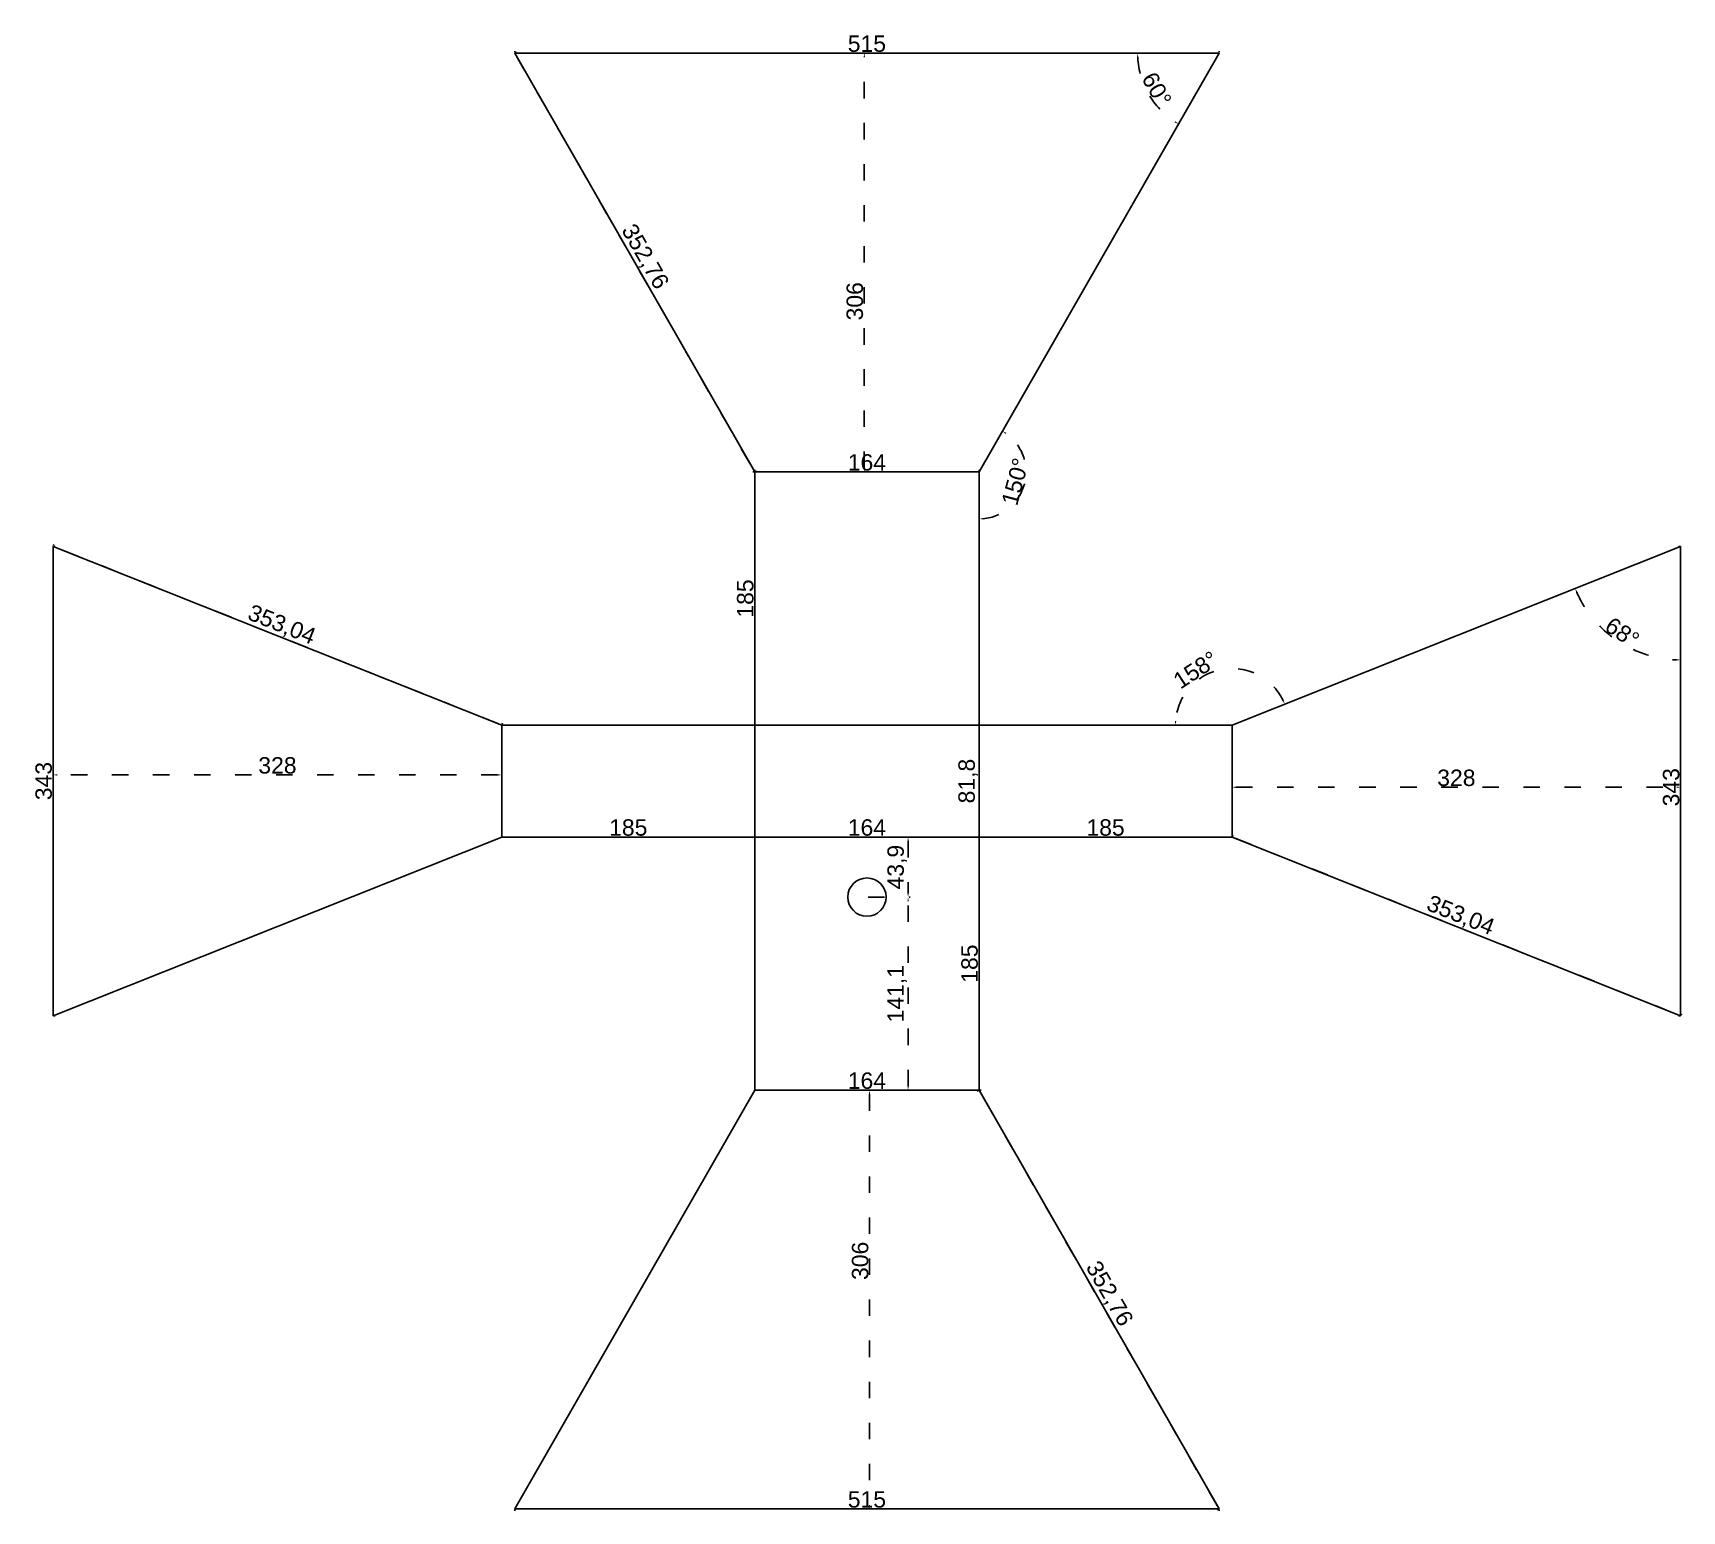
# Model space of a CAD drawing. Header units: millimetres. Extents: x -528 to 678, y -493 to 588.
import ezdxf

# ---------------------------------------------------------------- set-up
doc = ezdxf.new("R2010")
doc.units = ezdxf.units.MM
doc.linetypes.add('ACAD_ISO03W100', pattern=[30, 12, -18])
doc.layers.get('Defpoints').update_dxf_attribs({"color": 134})
doc.styles.get("Standard").update_dxf_attribs({"font": 'ARIALUNI.ttf'})
doc.dimstyles.new('Decimal-3', dxfattribs={"dimscale": 1.2, "dimtxt": 2.5, "dimasz": 2.5, "dimexe": 1.25, "dimexo": 0.625, "dimtad": 1, "dimtxsty": 'Standard', "dimcen": 2.5, "dimadec": 0, "dimazin": 0, "dimtfac": 1, "dimtmove": 0, "dimatfit": 3, "dimfxl": 1, "dimarcsym": 0})

# ---------------------------------------------------------------- blocks, each defined once
blk = doc.blocks.new('*D12')
at = {"color": 0, "linetype": 'ACAD_ISO03W100', "lineweight": -2, "transparency": 16777216}
for p, q in [((0, 267.6), (0, 268.3)), ((3, 266.8), (161, 266.8)), ((164, 267.6), (164, 268.3))]:
    blk.add_line(p, q, dxfattribs=at)
at = {"color": 0, "linetype": 'ACAD_ISO03W100', "transparency": 16777216}
for points in [[(3, 267.3), (3, 266.3), (0, 266.8)], [(161, 267.3), (161, 266.3), (164, 266.8)]]:
    blk.add_solid(points, dxfattribs=at)
at = {"layer": 'Defpoints', "color": 0, "linetype": 'ACAD_ISO03W100', "transparency": 16777216}
for p in [(0, 266.8), (164, 266.8), (164, 266.8)]:
    blk.add_point(p, dxfattribs=at)
at = {"color": 0, "linetype": 'ACAD_ISO03W100', "transparency": 16777216, "insert": (82, 273.7), "char_height": 12, "attachment_point": 5}
blk.add_mtext('164', dxfattribs=at)
blk = doc.blocks.new('*D16')
at = {"color": 0, "linetype": 'ACAD_ISO03W100', "lineweight": -2, "transparency": 16777216}
for p, q in [((-185, 0.8), (-185, 1.5)), ((-3, 0), (-182, 0)), ((0, 0.8), (0, 1.5))]:
    blk.add_line(p, q, dxfattribs=at)
at = {"color": 0, "linetype": 'ACAD_ISO03W100', "transparency": 16777216}
for points in [[(-182, 0.5), (-182, -0.5), (-185, 0)], [(-3, 0.5), (-3, -0.5), (0, 0)]]:
    blk.add_solid(points, dxfattribs=at)
at = {"layer": 'Defpoints', "color": 0, "linetype": 'ACAD_ISO03W100', "transparency": 16777216}
for p in [(-185, 0), (-185, 0), (0, 0)]:
    blk.add_point(p, dxfattribs=at)
at = {"color": 0, "linetype": 'ACAD_ISO03W100', "transparency": 16777216, "insert": (-92.5, 6.9), "char_height": 12, "attachment_point": 5}
blk.add_mtext('185', dxfattribs=at)
blk = doc.blocks.new('*D19')
at = {"color": 0, "linetype": 'ACAD_ISO03W100', "lineweight": -2, "transparency": 16777216}
for p, q in [((676.3, 212.4), (675.5, 212.4)), ((677, 209.4), (677, -127.6)), ((676.3, -130.6), (675.5, -130.6))]:
    blk.add_line(p, q, dxfattribs=at)
at = {"color": 0, "linetype": 'ACAD_ISO03W100', "transparency": 16777216}
for points in [[(676.5, 209.4), (677.5, 209.4), (677, 212.4)], [(676.5, -127.6), (677.5, -127.6), (677, -130.6)]]:
    blk.add_solid(points, dxfattribs=at)
at = {"layer": 'Defpoints', "color": 0, "linetype": 'ACAD_ISO03W100', "transparency": 16777216}
for p in [(677, 212.4), (677, -130.6), (677, -130.6)]:
    blk.add_point(p, dxfattribs=at)
at = {"color": 0, "linetype": 'ACAD_ISO03W100', "transparency": 16777216, "insert": (670.1, 36.4), "char_height": 12, "attachment_point": 5, "rotation": 90}
blk.add_mtext('343', dxfattribs=at)
blk = doc.blocks.new('*D20')
at = {"color": 0, "linetype": 'ACAD_ISO03W100', "lineweight": -2, "transparency": 16777216}
for p, q in [((0, 0.8), (0, 1.5)), ((3, 0), (161, 0)), ((164, 0.8), (164, 1.5))]:
    blk.add_line(p, q, dxfattribs=at)
at = {"color": 0, "linetype": 'ACAD_ISO03W100', "transparency": 16777216}
for points in [[(3, 0.5), (3, -0.5), (0, 0)], [(161, 0.5), (161, -0.5), (164, 0)]]:
    blk.add_solid(points, dxfattribs=at)
at = {"layer": 'Defpoints', "color": 0, "linetype": 'ACAD_ISO03W100', "transparency": 16777216}
for p in [(0, 0), (164, 0), (164, 0)]:
    blk.add_point(p, dxfattribs=at)
at = {"color": 0, "linetype": 'ACAD_ISO03W100', "transparency": 16777216, "insert": (82, 6.9), "char_height": 12, "attachment_point": 5}
blk.add_mtext('164', dxfattribs=at)
blk = doc.blocks.new('*D21')
at = {"color": 0, "linetype": 'ACAD_ISO03W100', "lineweight": -2, "transparency": 16777216}
for p, q in [((163.3, 81.8), (162.5, 81.8)), ((164, 3), (164, 78.8)), ((163.3, 0), (162.5, 0))]:
    blk.add_line(p, q, dxfattribs=at)
at = {"color": 0, "linetype": 'ACAD_ISO03W100', "transparency": 16777216}
for points in [[(163.5, 78.8), (164.5, 78.8), (164, 81.8)], [(163.5, 3), (164.5, 3), (164, 0)]]:
    blk.add_solid(points, dxfattribs=at)
at = {"layer": 'Defpoints', "color": 0, "linetype": 'ACAD_ISO03W100', "transparency": 16777216}
for p in [(164, 81.8), (164, 81.8), (164, 0)]:
    blk.add_point(p, dxfattribs=at)
at = {"color": 0, "linetype": 'ACAD_ISO03W100', "transparency": 16777216, "insert": (156, 40.9), "char_height": 12, "attachment_point": 5, "rotation": 90}
blk.add_mtext('81,8', dxfattribs=at)
blk = doc.blocks.new('*D22')
at = {"color": 0, "linetype": 'ACAD_ISO03W100', "lineweight": -2, "transparency": 16777216}
for p, q in [((-0.7, 266.8), (-1.5, 266.8)), ((0, 84.8), (0, 263.8)), ((-0.7, 81.8), (-1.5, 81.8))]:
    blk.add_line(p, q, dxfattribs=at)
at = {"color": 0, "linetype": 'ACAD_ISO03W100', "transparency": 16777216}
for points in [[(-0.5, 263.8), (0.5, 263.8), (0, 266.8)], [(-0.5, 84.8), (0.5, 84.8), (0, 81.8)]]:
    blk.add_solid(points, dxfattribs=at)
at = {"layer": 'Defpoints', "color": 0, "linetype": 'ACAD_ISO03W100', "transparency": 16777216}
for p in [(0, 266.8), (0, 266.8), (0, 81.8)]:
    blk.add_point(p, dxfattribs=at)
at = {"color": 0, "linetype": 'ACAD_ISO03W100', "transparency": 16777216, "insert": (-6.9, 174.3), "char_height": 12, "attachment_point": 5, "rotation": 90}
blk.add_mtext('185', dxfattribs=at)
blk = doc.blocks.new('*D23')
at = {"color": 0, "lineweight": -2, "transparency": 16777216}
for p, q in [((164, -3), (164, -182)), ((164.8, 0), (165.5, 0)), ((164.8, -185), (165.5, -185))]:
    blk.add_line(p, q, dxfattribs=at)
at = {"color": 0, "transparency": 16777216}
for points in [[(163.5, -3), (164.5, -3), (164, 0)], [(163.5, -182), (164.5, -182), (164, -185)]]:
    blk.add_solid(points, dxfattribs=at)
at = {"layer": 'Defpoints', "color": 0, "transparency": 16777216}
for p in [(164, 0), (164, -185), (164, -185)]:
    blk.add_point(p, dxfattribs=at)
at = {"color": 0, "transparency": 16777216, "insert": (157.1, -92.5), "char_height": 12, "attachment_point": 5, "rotation": 90}
blk.add_mtext('185', dxfattribs=at)
blk = doc.blocks.new('*D24')
at = {"color": 0, "linetype": 'ACAD_ISO03W100', "lineweight": -2, "transparency": 16777216}
for p, q in [((0, -184.2), (0, -183.5)), ((3, -185), (161, -185)), ((164, -184.2), (164, -183.5))]:
    blk.add_line(p, q, dxfattribs=at)
at = {"color": 0, "linetype": 'ACAD_ISO03W100', "transparency": 16777216}
for points in [[(3, -184.5), (3, -185.5), (0, -185)], [(161, -184.5), (161, -185.5), (164, -185)]]:
    blk.add_solid(points, dxfattribs=at)
at = {"layer": 'Defpoints', "color": 0, "linetype": 'ACAD_ISO03W100', "transparency": 16777216}
for p in [(0, -185), (164, -185), (164, -185)]:
    blk.add_point(p, dxfattribs=at)
at = {"color": 0, "linetype": 'ACAD_ISO03W100', "transparency": 16777216, "insert": (82, -178.1), "char_height": 12, "attachment_point": 5}
blk.add_mtext('164', dxfattribs=at)
blk = doc.blocks.new('*D26')
at = {"color": 0, "linetype": 'ACAD_ISO03W100', "lineweight": -2, "transparency": 16777216}
for p, q in [((163.3, -185), (82.4, -185)), ((83.9, -188), (83.9, -488)), ((338.8, -491), (82.4, -491))]:
    blk.add_line(p, q, dxfattribs=at)
at = {"color": 0, "linetype": 'ACAD_ISO03W100', "transparency": 16777216}
for points in [[(83.4, -188), (84.4, -188), (83.9, -185)], [(83.4, -488), (84.4, -488), (83.9, -491)]]:
    blk.add_solid(points, dxfattribs=at)
at = {"layer": 'Defpoints', "color": 0, "linetype": 'ACAD_ISO03W100', "transparency": 16777216}
for p in [(164, -185), (83.9, -491), (339.5, -491)]:
    blk.add_point(p, dxfattribs=at)
at = {"color": 0, "linetype": 'ACAD_ISO03W100', "transparency": 16777216, "insert": (77.1, -309.7), "char_height": 12, "attachment_point": 5, "rotation": 90}
blk.add_mtext('306', dxfattribs=at)
blk = doc.blocks.new('*D27')
at = {"color": 0, "linetype": 'ACAD_ISO03W100', "lineweight": -2, "transparency": 16777216}
for p, q in [((349, 0.8), (349, 37.9)), ((352, 36.4), (674, 36.4)), ((677, -129.9), (677, 37.9))]:
    blk.add_line(p, q, dxfattribs=at)
at = {"color": 0, "linetype": 'ACAD_ISO03W100', "transparency": 16777216}
for points in [[(352, 36.9), (352, 35.9), (349, 36.4)], [(674, 36.9), (674, 35.9), (677, 36.4)]]:
    blk.add_solid(points, dxfattribs=at)
at = {"layer": 'Defpoints', "color": 0, "linetype": 'ACAD_ISO03W100', "transparency": 16777216}
for p in [(677, 36.4), (349, 0), (677, -130.6)]:
    blk.add_point(p, dxfattribs=at)
at = {"color": 0, "linetype": 'ACAD_ISO03W100', "transparency": 16777216, "insert": (513, 43.2), "char_height": 12, "attachment_point": 5}
blk.add_mtext('328', dxfattribs=at)
blk = doc.blocks.new('*D28')
at = {"color": 0, "linetype": 'ACAD_ISO03W100', "lineweight": -2, "transparency": 16777216}
for p, q in [((82.8, 0), (113.6, 0)), ((112.1, -3), (112.1, -40.9)), ((82.8, -43.9), (113.6, -43.9))]:
    blk.add_line(p, q, dxfattribs=at)
at = {"color": 0, "linetype": 'ACAD_ISO03W100', "transparency": 16777216}
for points in [[(111.6, -3), (112.6, -3), (112.1, 0)], [(111.6, -40.9), (112.6, -40.9), (112.1, -43.9)]]:
    blk.add_solid(points, dxfattribs=at)
at = {"layer": 'Defpoints', "color": 0, "linetype": 'ACAD_ISO03W100', "transparency": 16777216}
for p in [(82, 0), (82, -43.9), (112.1, -43.9)]:
    blk.add_point(p, dxfattribs=at)
at = {"color": 0, "linetype": 'ACAD_ISO03W100', "transparency": 16777216, "insert": (104.1, -22), "char_height": 12, "attachment_point": 5, "rotation": 90}
blk.add_mtext('43,9', dxfattribs=at)
blk = doc.blocks.new('*D29')
at = {"color": 0, "linetype": 'ACAD_ISO03W100', "lineweight": -2, "transparency": 16777216}
for p, q in [((82.8, -43.9), (113.6, -43.9)), ((112.1, -182), (112.1, -46.9)), ((82.8, -185), (113.6, -185))]:
    blk.add_line(p, q, dxfattribs=at)
at = {"color": 0, "linetype": 'ACAD_ISO03W100', "transparency": 16777216}
for points in [[(111.6, -46.9), (112.6, -46.9), (112.1, -43.9)], [(111.6, -182), (112.6, -182), (112.1, -185)]]:
    blk.add_solid(points, dxfattribs=at)
at = {"layer": 'Defpoints', "color": 0, "linetype": 'ACAD_ISO03W100', "transparency": 16777216}
for p in [(82, -43.9), (112.1, -43.9), (82, -185)]:
    blk.add_point(p, dxfattribs=at)
at = {"color": 0, "linetype": 'ACAD_ISO03W100', "transparency": 16777216, "insert": (104.1, -114.5), "char_height": 12, "attachment_point": 5, "rotation": 90}
blk.add_mtext('141,1', dxfattribs=at)
blk = doc.blocks.new('*D30')
at = {"color": 0, "linetype": 'ACAD_ISO03W100', "lineweight": -2, "transparency": 16777216}
for p, q in [((164, 0.7), (164, 1.5)), ((167, 0), (346, 0)), ((349, 0.7), (349, 1.5))]:
    blk.add_line(p, q, dxfattribs=at)
at = {"color": 0, "linetype": 'ACAD_ISO03W100', "transparency": 16777216}
for points in [[(167, 0.5), (167, -0.5), (164, 0)], [(346, 0.5), (346, -0.5), (349, 0)]]:
    blk.add_solid(points, dxfattribs=at)
at = {"layer": 'Defpoints', "color": 0, "linetype": 'ACAD_ISO03W100', "transparency": 16777216}
for p in [(349, 0), (349, 0), (164, 0)]:
    blk.add_point(p, dxfattribs=at)
at = {"color": 0, "linetype": 'ACAD_ISO03W100', "transparency": 16777216, "insert": (256.5, 6.9), "char_height": 12, "attachment_point": 5}
blk.add_mtext('185', dxfattribs=at)
blk = doc.blocks.new('*D33')
at = {"color": 0, "linetype": 'ACAD_ISO03W100', "lineweight": -2, "transparency": 16777216}
for p, q in [((349.3, 0.7), (349.6, 1.4)), ((351.8, -1.1), (674.2, -129.5)), ((677.3, -129.9), (677.6, -129.2))]:
    blk.add_line(p, q, dxfattribs=at)
at = {"color": 0, "linetype": 'ACAD_ISO03W100', "transparency": 16777216}
for points in [[(352, -0.6), (351.6, -1.6), (349, 0)], [(674.4, -129), (674, -130), (677, -130.6)]]:
    blk.add_solid(points, dxfattribs=at)
at = {"layer": 'Defpoints', "color": 0, "linetype": 'ACAD_ISO03W100', "transparency": 16777216}
for p in [(349, 0), (677, -130.6), (677, -130.6)]:
    blk.add_point(p, dxfattribs=at)
at = {"color": 0, "linetype": 'ACAD_ISO03W100', "transparency": 16777216, "insert": (515.9, -57.9), "char_height": 12, "attachment_point": 5, "rotation": 338.289}
blk.add_mtext('353,04', dxfattribs=at)
blk = doc.blocks.new('*D35')
at = {"color": 0, "linetype": 'ACAD_ISO03W100', "lineweight": -2, "transparency": 16777216}
for p, q in [((-175.5, -491.7), (-175.5, -492.5)), ((-172.5, -491), (336.5, -491)), ((339.5, -491.7), (339.5, -492.5))]:
    blk.add_line(p, q, dxfattribs=at)
at = {"color": 0, "linetype": 'ACAD_ISO03W100', "transparency": 16777216}
for points in [[(-172.5, -490.5), (-172.5, -491.5), (-175.5, -491)], [(336.5, -490.5), (336.5, -491.5), (339.5, -491)]]:
    blk.add_solid(points, dxfattribs=at)
at = {"layer": 'Defpoints', "color": 0, "linetype": 'ACAD_ISO03W100', "transparency": 16777216}
for p in [(-175.5, -491), (339.5, -491), (339.5, -491)]:
    blk.add_point(p, dxfattribs=at)
at = {"color": 0, "linetype": 'ACAD_ISO03W100', "transparency": 16777216, "insert": (82, -484.1), "char_height": 12, "attachment_point": 5}
blk.add_mtext('515', dxfattribs=at)
blk = doc.blocks.new('*D36')
at = {"color": 0, "linetype": 'ACAD_ISO03W100', "lineweight": -2, "transparency": 16777216}
for p, q in [((163.3, -185.4), (162.7, -185.7)), ((338, -488.4), (165.5, -187.6)), ((338.8, -491.4), (338.2, -491.7))]:
    blk.add_line(p, q, dxfattribs=at)
at = {"color": 0, "linetype": 'ACAD_ISO03W100', "transparency": 16777216}
for points in [[(165.9, -187.4), (165.1, -187.9), (164, -185)], [(338.4, -488.1), (337.6, -488.6), (339.5, -491)]]:
    blk.add_solid(points, dxfattribs=at)
at = {"layer": 'Defpoints', "color": 0, "linetype": 'ACAD_ISO03W100', "transparency": 16777216}
for p in [(164, -185), (164, -185), (339.5, -491)]:
    blk.add_point(p, dxfattribs=at)
at = {"color": 0, "linetype": 'ACAD_ISO03W100', "transparency": 16777216, "insert": (258.7, -334), "char_height": 12, "attachment_point": 5, "rotation": 299.8355}
blk.add_mtext('352,76', dxfattribs=at)
blk = doc.blocks.new('*D42')
at = {"color": 0, "linetype": 'ACAD_ISO03W100', "lineweight": -2, "transparency": 16777216}
for p, q in [((-513, -127.6), (-513, 209.4)), ((-512.2, 212.4), (-511.5, 212.4)), ((-512.2, -130.6), (-511.5, -130.6))]:
    blk.add_line(p, q, dxfattribs=at)
at = {"color": 0, "linetype": 'ACAD_ISO03W100', "transparency": 16777216}
for points in [[(-513.5, 209.4), (-512.5, 209.4), (-513, 212.4)], [(-513.5, -127.6), (-512.5, -127.6), (-513, -130.6)]]:
    blk.add_solid(points, dxfattribs=at)
at = {"layer": 'Defpoints', "color": 0, "linetype": 'ACAD_ISO03W100', "transparency": 16777216}
for p in [(-513, 212.4), (-513, 212.4), (-513, -130.6)]:
    blk.add_point(p, dxfattribs=at)
at = {"color": 0, "linetype": 'ACAD_ISO03W100', "transparency": 16777216, "insert": (-519.9, 40.9), "char_height": 12, "attachment_point": 5, "rotation": 90}
blk.add_mtext('343', dxfattribs=at)
blk = doc.blocks.new('*D37')
at = {"color": 0, "linetype": 'ACAD_ISO03W100', "lineweight": -2, "transparency": 16777216}
for p, q in [((-174.7, 572.8), (81.6, 572.8)), ((80.1, 269.8), (80.1, 569.8)), ((0.8, 266.8), (81.6, 266.8))]:
    blk.add_line(p, q, dxfattribs=at)
at = {"color": 0, "linetype": 'ACAD_ISO03W100', "transparency": 16777216}
for points in [[(79.6, 569.8), (80.6, 569.8), (80.1, 572.8)], [(79.6, 269.8), (80.6, 269.8), (80.1, 266.8)]]:
    blk.add_solid(points, dxfattribs=at)
at = {"layer": 'Defpoints', "color": 0, "linetype": 'ACAD_ISO03W100', "transparency": 16777216}
for p in [(-175.5, 572.8), (80.1, 572.8), (0, 266.8)]:
    blk.add_point(p, dxfattribs=at)
at = {"color": 0, "linetype": 'ACAD_ISO03W100', "transparency": 16777216, "insert": (73.2, 391.5), "char_height": 12, "attachment_point": 5, "rotation": 90}
blk.add_mtext('306', dxfattribs=at)
blk = doc.blocks.new('*D40')
at = {"color": 0, "linetype": 'ACAD_ISO03W100', "lineweight": -2, "transparency": 16777216}
for p, q in [((-513, 211.7), (-513, 43.9)), ((-185, 81), (-185, 43.9)), ((-188, 45.4), (-510, 45.4))]:
    blk.add_line(p, q, dxfattribs=at)
at = {"color": 0, "linetype": 'ACAD_ISO03W100', "transparency": 16777216}
for points in [[(-510, 45.9), (-510, 44.9), (-513, 45.4)], [(-188, 45.9), (-188, 44.9), (-185, 45.4)]]:
    blk.add_solid(points, dxfattribs=at)
at = {"layer": 'Defpoints', "color": 0, "linetype": 'ACAD_ISO03W100', "transparency": 16777216}
for p in [(-513, 212.4), (-185, 81.8), (-513, 45.4)]:
    blk.add_point(p, dxfattribs=at)
at = {"color": 0, "linetype": 'ACAD_ISO03W100', "transparency": 16777216, "insert": (-349, 52.3), "char_height": 12, "attachment_point": 5}
blk.add_mtext('328', dxfattribs=at)
blk = doc.blocks.new('*D38')
at = {"color": 0, "linetype": 'ACAD_ISO03W100', "lineweight": -2, "transparency": 16777216}
for p, q in [((-512.7, 213.1), (-512.4, 213.8)), ((-187.8, 82.9), (-510.2, 211.3)), ((-184.7, 82.5), (-184.4, 83.2))]:
    blk.add_line(p, q, dxfattribs=at)
at = {"color": 0, "linetype": 'ACAD_ISO03W100', "transparency": 16777216}
for points in [[(-510, 211.8), (-510.4, 210.8), (-513, 212.4)], [(-187.6, 83.4), (-188, 82.4), (-185, 81.8)]]:
    blk.add_solid(points, dxfattribs=at)
at = {"layer": 'Defpoints', "color": 0, "linetype": 'ACAD_ISO03W100', "transparency": 16777216}
for p in [(-513, 212.4), (-513, 212.4), (-185, 81.8)]:
    blk.add_point(p, dxfattribs=at)
at = {"color": 0, "linetype": 'ACAD_ISO03W100', "transparency": 16777216, "insert": (-346.1, 154.5), "char_height": 12, "attachment_point": 5, "rotation": 338.289}
blk.add_mtext('353,04', dxfattribs=at)
blk = doc.blocks.new('*D41')
at = {"color": 0, "linetype": 'ACAD_ISO03W100', "lineweight": -2, "transparency": 16777216}
for p, q in [((-175.5, 573.5), (-175.5, 574.3)), ((336.5, 572.8), (-172.5, 572.8)), ((339.5, 573.5), (339.5, 574.3))]:
    blk.add_line(p, q, dxfattribs=at)
at = {"color": 0, "linetype": 'ACAD_ISO03W100', "transparency": 16777216}
for points in [[(-172.5, 573.3), (-172.5, 572.3), (-175.5, 572.8)], [(336.5, 573.3), (336.5, 572.3), (339.5, 572.8)]]:
    blk.add_solid(points, dxfattribs=at)
at = {"layer": 'Defpoints', "color": 0, "linetype": 'ACAD_ISO03W100', "transparency": 16777216}
for p in [(-175.5, 572.8), (-175.5, 572.8), (339.5, 572.8)]:
    blk.add_point(p, dxfattribs=at)
at = {"color": 0, "linetype": 'ACAD_ISO03W100', "transparency": 16777216, "insert": (82, 579.7), "char_height": 12, "attachment_point": 5}
blk.add_mtext('515', dxfattribs=at)
blk = doc.blocks.new('*D39')
at = {"color": 0, "linetype": 'ACAD_ISO03W100', "lineweight": -2, "transparency": 16777216}
for p, q in [((-174.8, 573.2), (-174.2, 573.5)), ((-174, 570.2), (-1.5, 269.4)), ((0.7, 267.2), (1.3, 267.5))]:
    blk.add_line(p, q, dxfattribs=at)
at = {"color": 0, "linetype": 'ACAD_ISO03W100', "transparency": 16777216}
for points in [[(-173.6, 570.4), (-174.4, 569.9), (-175.5, 572.8)], [(-1.1, 269.7), (-1.9, 269.2), (0, 266.8)]]:
    blk.add_solid(points, dxfattribs=at)
at = {"layer": 'Defpoints', "color": 0, "linetype": 'ACAD_ISO03W100', "transparency": 16777216}
for p in [(-175.5, 572.8), (0, 266.8), (0, 266.8)]:
    blk.add_point(p, dxfattribs=at)
at = {"color": 0, "linetype": 'ACAD_ISO03W100', "transparency": 16777216, "insert": (-80.8, 423.8), "char_height": 12, "attachment_point": 5, "rotation": 299.8355}
blk.add_mtext('352,76', dxfattribs=at)
blk = doc.blocks.new('*D43')
at = {"color": 0, "linetype": 'ACAD_ISO03W100', "lineweight": -2, "transparency": 16777216}
blk.add_arc((349, 81.8), 41.4, 25.8627, 175.8483, dxfattribs=at)
at = {"color": 0, "linetype": 'ACAD_ISO03W100', "transparency": 16777216}
for points in [[(386.7, 100.1), (385.8, 99.7), (387.5, 97.1)], [(308.2, 84.8), (307.2, 84.8), (307.6, 81.8)]]:
    blk.add_solid(points, dxfattribs=at)
at = {"layer": 'Defpoints', "color": 0, "linetype": 'ACAD_ISO03W100', "transparency": 16777216}
for p in [(677, 212.4), (360.1, 121.7), (164, 81.8), (349, 81.8), (349, 81.8)]:
    blk.add_point(p, dxfattribs=at)
at = {"color": 0, "linetype": 'ACAD_ISO03W100', "transparency": 16777216, "insert": (322.4, 122.1), "char_height": 12, "attachment_point": 5, "rotation": 33.3799}
blk.add_mtext('158°', dxfattribs=at)
blk = doc.blocks.new('*D44')
at = {"color": 0, "linetype": 'ACAD_ISO03W100', "lineweight": -2, "transparency": 16777216}
blk.add_arc((164, 266.8), 34.3, 275.0114, 55.153, dxfattribs=at)
at = {"color": 0, "linetype": 'ACAD_ISO03W100', "transparency": 16777216}
for points in [[(183.3, 294.5), (183.9, 295.4), (181.1, 296.6)], [(167, 232.1), (167, 233.1), (164, 232.5)]]:
    blk.add_solid(points, dxfattribs=at)
at = {"layer": 'Defpoints', "color": 0, "linetype": 'ACAD_ISO03W100', "transparency": 16777216}
for p in [(339.5, 572.8), (164, 266.8), (164, 266.8), (190.3, 244.8), (164, 81.8)]:
    blk.add_point(p, dxfattribs=at)
at = {"color": 0, "linetype": 'ACAD_ISO03W100', "transparency": 16777216, "insert": (190.5, 259.7), "char_height": 12, "attachment_point": 5, "rotation": 75.0822}
blk.add_mtext('150°', dxfattribs=at)
blk = doc.blocks.new('*D45')
at = {"color": 0, "linetype": 'ACAD_ISO03W100', "lineweight": -2, "transparency": 16777216}
blk.add_arc((677, 212.4), 83, 203.7826, 267.9284, dxfattribs=at)
at = {"color": 0, "linetype": 'ACAD_ISO03W100', "transparency": 16777216}
for points in [[(600.6, 178.7), (601.5, 179.1), (599.9, 181.7)], [(674, 130), (674, 129), (677, 129.4)]]:
    blk.add_solid(points, dxfattribs=at)
at = {"layer": 'Defpoints', "color": 0, "linetype": 'ACAD_ISO03W100', "transparency": 16777216}
for p in [(677, 212.4), (677, 212.4), (617.8, 154.3), (349, 81.8), (677, -130.6)]:
    blk.add_point(p, dxfattribs=at)
at = {"color": 0, "linetype": 'ACAD_ISO03W100', "transparency": 16777216, "insert": (634.3, 149.4), "char_height": 12, "attachment_point": 5, "rotation": 325.8555}
blk.add_mtext('68°', dxfattribs=at)
blk = doc.blocks.new('*D46')
at = {"color": 0, "linetype": 'ACAD_ISO03W100', "lineweight": -2, "transparency": 16777216}
blk.add_arc((339.5, 572.8), 59.6, 182.8849, 237.2796, dxfattribs=at)
at = {"color": 0, "linetype": 'ACAD_ISO03W100', "transparency": 16777216}
for points in [[(279.5, 569.8), (280.5, 569.8), (279.9, 572.8)], [(307.5, 523.1), (307, 522.2), (309.9, 521.1)]]:
    blk.add_solid(points, dxfattribs=at)
at = {"layer": 'Defpoints', "color": 0, "linetype": 'ACAD_ISO03W100', "transparency": 16777216}
for p in [(-175.5, 572.8), (339.5, 572.8), (339.5, 572.8), (283.5, 552.4), (164, 266.8)]:
    blk.add_point(p, dxfattribs=at)
at = {"color": 0, "linetype": 'ACAD_ISO03W100', "transparency": 16777216, "insert": (293.9, 546.4), "char_height": 12, "attachment_point": 5, "rotation": 300.0822}
blk.add_mtext('60°', dxfattribs=at)

msp = doc.modelspace()

# ---------------------------------------------------------------- linework, layer by layer
for p, q in [((-513, 212.4), (-513, -130.6)), ((677, -130.6), (677, 212.4)), ((-185, 81.8), (-185, 0))]:
    msp.add_line(p, q)
for points in [[(0, 266.8), (164, 266.8), (339.5, 572.8), (-175.5, 572.8), (0, 266.8)], [(0, 81.8), (164, 81.8), (164, 266.8), (0, 266.8), (0, 81.8)], [(-185, 81.8), (-513, 212.4), (-513, -130.6), (-185, 0), (-185, 81.8)], [(349, 0), (677, -130.6), (677, 212.4), (349, 81.8), (349, 0)], [(-185, 0), (0, 0), (0, 81.8), (-185, 81.8)], [(0, 0), (164, 0), (164, 81.8), (0, 81.8), (0, 0)], [(164, 0), (349, 0), (349, 81.8), (164, 81.8)], [(0, -185), (164, -185), (164, 0), (0, 0), (0, -185)], [(164, -185), (0, -185), (-175.5, -491), (339.5, -491), (164, -185)]]:
    msp.add_lwpolyline(points)
msp.add_circle((82, -43.9), 14)

# ---------------------------------------------------------------- dimensions: what is measured, and where the dimension line sits
at = {"linetype": 'ACAD_ISO03W100'}
for base, p1, p2, angle, picture, middle, dimtype in [((-175.5, 572.8), (339.5, 572.8), (-175.5, 572.8), 180, '*D41', (82, 572.8), 160), ((80.057, 572.8), (0, 266.8), (-175.5, 572.8), 270, '*D37', (80.057, 391.492), 160), ((-513, 212.4), (-513, -130.6), (-513, 212.4), 270, '*D42', (-513, 40.9), 160), ((-513, 212.4), (-185, 81.8), (-513, 212.4), 158.289, '*D38', (-349, 147.1), 161), ((-513, 45.434), (-185, 81.8), (-513, 212.4), 180, '*D40', (-349, 45.434), 160), ((677, -130.6), (677, 212.4), (677, -130.6), 90, '*D19', (677, 36.366), 160), ((164, 81.8), (164, 0), (164, 81.8), 90, '*D21', (164, 40.9), 160), ((677, -130.6), (349, 0), (677, -130.6), 338.289, '*D33', (513, -65.3), 161), ((83.944, -491), (164, -185), (339.5, -491), 90, '*D26', (83.944, -309.692), 160)]:
    dim = msp.add_linear_dim(base=base, p1=p1, p2=p2, angle=angle, dimstyle='Decimal-3', override={"dimtxt": 10}, dxfattribs=at)
    dim.commit()
    dim.dimension.update_dxf_attribs({"geometry": picture, "text_midpoint": middle, "dimtype": dimtype})
for p1, p2, picture, middle in [((-175.5, 572.8), (0, 266.8), '*D39', (-80.844, 423.761)), ((339.5, -491), (164, -185), '*D36', (258.656, -334.039))]:
    dim = msp.add_aligned_dim(p1=p1, p2=p2, distance=0, dimstyle='Decimal-3', override={"dimtxt": 10}, dxfattribs=at)
    dim.commit()
    dim.dimension.update_dxf_attribs({"geometry": picture, "text_midpoint": middle})
for base, line1, line2, picture, middle in [((283.524, 552.366), ((164, 266.8), (339.5, 572.8)), ((339.5, 572.8), (-175.5, 572.8)), '*D46', (293.891, 546.38)), ((190.304, 244.771), ((164, 81.8), (164, 266.8)), ((164, 266.8), (339.5, 572.8)), '*D44', (190.505, 259.739)), ((617.789, 154.266), ((677, -130.6), (677, 212.4)), ((677, 212.4), (349, 81.8)), '*D45', (634.288, 149.42))]:
    dim = msp.add_angular_dim_2l(base=base, line1=line1, line2=line2, dimstyle='Decimal-3', override={"dimtxt": 10}, dxfattribs=at)
    dim.commit()
    dim.dimension.update_dxf_attribs({"geometry": picture, "text_midpoint": middle})
for base, p1, p2, picture, middle in [((164, 266.8), (0, 266.8), (164, 266.8), '*D12', (82, 266.8)), ((677, 36.366), (349, 0), (677, -130.6), '*D27', (513, 36.366)), ((-185, 0), (0, 0), (-185, 0), '*D16', (-92.5, 0)), ((164, 0), (0, 0), (164, 0), '*D20', (82, 0))]:
    dim = msp.add_linear_dim(base=base, p1=p1, p2=p2, dimstyle='Decimal-3', override={"dimtxt": 10}, dxfattribs=at)
    dim.commit()
    dim.dimension.update_dxf_attribs({"geometry": picture, "text_midpoint": middle, "dimtype": 160})
for base, p1, p2, picture, middle in [((0, 266.8), (0, 81.8), (0, 266.8), '*D22', (-6.881, 174.3)), ((112.055, -43.9), (82, 0), (82, -43.9), '*D28', (104.093, -21.95)), ((112.055, -43.9), (82, -185), (82, -43.9), '*D29', (104.093, -114.45))]:
    dim = msp.add_linear_dim(base=base, p1=p1, p2=p2, angle=90, dimstyle='Decimal-3', override={"dimtxt": 10}, dxfattribs=at)
    dim.commit()
    dim.dimension.update_dxf_attribs({"geometry": picture, "text_midpoint": middle})
dim = msp.add_angular_dim_2l(base=(360.085, 121.7), line1=((349, 81.8), (164, 81.8)), line2=((677, 212.4), (349, 81.8)), dimstyle='Decimal-3', override={"dimtxt": 10}, dxfattribs=at)
dim.commit()
dim.dimension.update_dxf_attribs({"geometry": '*D43', "text_midpoint": (326.216, 116.38), "dimtype": 162})
for base, p1, p2, picture, middle in [((349, 0), (164, 0), (349, 0), '*D30', (256.5, 6.881)), ((164, -185), (0, -185), (164, -185), '*D24', (82, -178.119)), ((339.5, -491), (-175.5, -491), (339.5, -491), '*D35', (82, -484.119))]:
    dim = msp.add_linear_dim(base=base, p1=p1, p2=p2, dimstyle='Decimal-3', override={"dimtxt": 10}, dxfattribs=at)
    dim.commit()
    dim.dimension.update_dxf_attribs({"geometry": picture, "text_midpoint": middle})
dim = msp.add_linear_dim(base=(164, -185), p1=(164, 0), p2=(164, -185), angle=90, dimstyle='Decimal-3', override={"dimtxt": 10})
dim.commit()
dim.dimension.update_dxf_attribs({"geometry": '*D23', "text_midpoint": (157.119, -92.5)})

doc.saveas('drawing.dxf')
